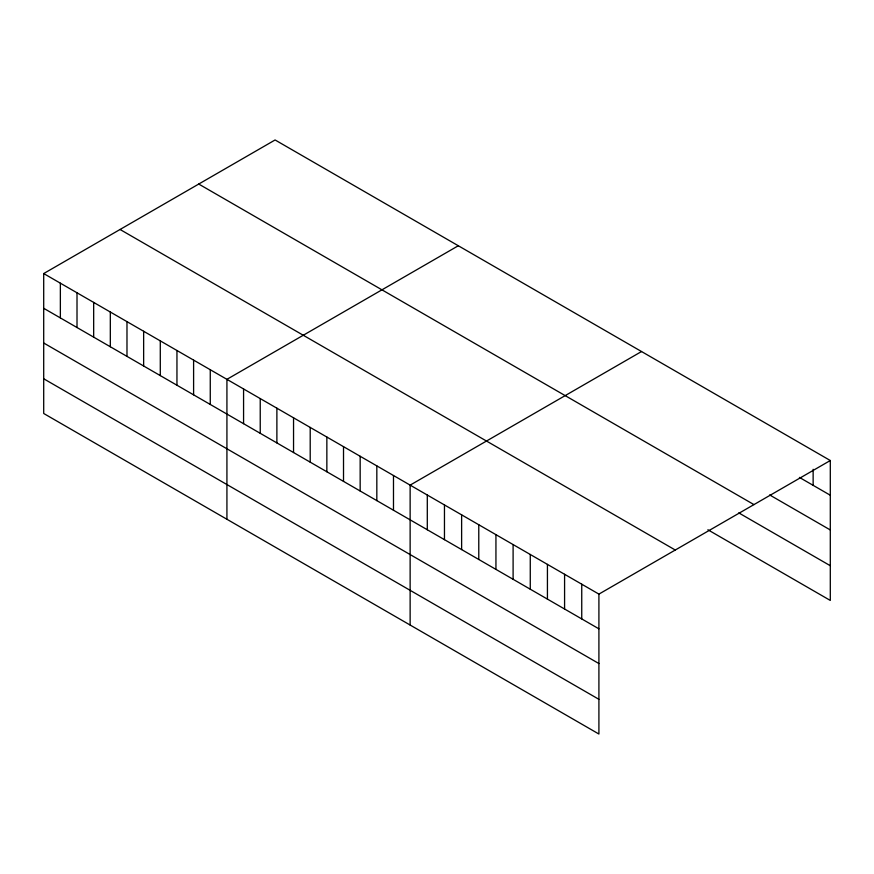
<?xml version="1.0" encoding="UTF-8"?>
<svg xmlns="http://www.w3.org/2000/svg" width="874" height="874" viewBox="0 0 874 874"><rect width="100%" height="100%" fill="white"/><g stroke="black" fill="none" stroke-linecap="round" stroke-linejoin="round"><path stroke-width="1.31" d="M43.7 273.562L598.909 594.112L598.909 734.029L43.7 413.478L43.7 273.562L275.091 139.971L830.3 460.522L830.3 600.438L707.885 529.764M458.315 245.747L226.923 379.338L226.923 519.265M641.527 351.534L410.135 485.125L410.135 625.041M598.909 594.112L830.3 460.522M799.415 477.412L830.3 495.241M769.666 494.946L830.3 529.961M198.737 184.053L753.945 504.604M738.77 512.885L830.3 565.729M120.055 229.48L675.263 550.019M43.7 308.293L598.909 628.832M43.7 343.001L598.909 663.552M43.7 378.77L598.909 699.32M813.137 469.305L813.137 485.332M581.745 584.203L581.745 618.934M564.582 574.294L564.582 609.025M547.43 564.386L547.43 599.116M530.267 554.477L530.267 589.207M513.104 544.568L513.104 579.298M495.94 534.659L495.94 569.389M478.777 524.75L478.777 559.48M461.625 514.852L461.625 549.571M444.462 504.943L444.462 539.662M427.299 495.034L427.299 529.764M393.486 475.511L393.486 510.23M376.825 465.886L376.825 500.616M360.164 456.272L360.164 491.002M343.515 446.658L343.515 481.388M326.854 437.044L326.854 471.774M310.204 427.43L310.204 462.149M293.544 417.805L293.544 452.535M276.883 408.191L276.883 442.921M260.233 398.577L260.233 433.307M243.573 388.963L243.573 423.682M210.263 369.724L210.263 404.454M193.602 360.11L193.602 394.84M176.952 350.496L176.952 385.226M160.292 340.882L160.292 375.602M143.642 331.257L143.642 365.988M126.981 321.643L126.981 356.373M110.321 312.029L110.321 346.76M93.671 302.415L93.671 337.135M77.01 292.801L77.01 327.521M60.361 283.176L60.361 317.907"/></g></svg>
